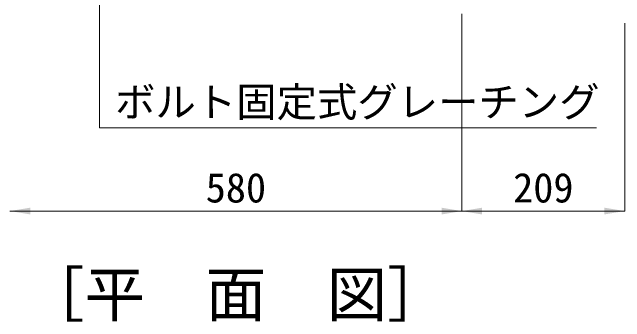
# Model space of a CAD drawing. Units: millimetres at full size. Extents: x 63886 to 97934, y 3628 to 26930.
# Drawn here: x 79208 to 79994, y 8531 to 8928 of the extents above; entities that cross this region are included whole.
import ezdxf
from ezdxf.enums import TextEntityAlignment as Align

# ---------------------------------------------------------------- set-up
doc = ezdxf.new("R2010")
doc.units = ezdxf.units.MM
doc.header["$LTSCALE"] = 30
doc.layers.add('寸法線', color=7, linetype='Continuous', lineweight=9)
doc.layers.add('引出線', color=4, linetype='Continuous', lineweight=9)
doc.layers.add('文字', color=7, linetype='Continuous')
doc.styles.add('ＭＳ ゴシック', font='')
doc.styles.get('ＭＳ ゴシック').set_extended_font_data('MS Gothic')

# ---------------------------------------------------------------- blocks, each defined once
blk = doc.blocks.new('filled_arrow')
at = {"color": 0, "linetype": 'Continuous', "lineweight": -2}
blk.add_solid([(7.5, 1.25), (0, 0), (7.5, -1.25)], dxfattribs=at)

msp = doc.modelspace()

# ---------------------------------------------------------------- linework, layer by layer
at = {"layer": '寸法線'}
for p, q in [((79784.52, 8926.37), (79784.52, 8673.2)), ((79784.52, 8926.37), (79784.52, 8673.2)), ((79993.52, 8914.29), (79993.52, 8673.2)), ((79204.52, 8673.2), (79784.52, 8673.2)), ((79784.52, 8673.2), (79993.52, 8673.2))]:
    msp.add_line(p, q, dxfattribs=at)
at = {"layer": '引出線'}
msp.add_lwpolyline([(79319.52, 8987.87), (79319.52, 8780.13), (79957.39, 8780.13)], dxfattribs=at)

# ---------------------------------------------------------------- block references
at = {"layer": '寸法線', "xscale": 3.47, "yscale": 3.47}
for p in [(79204.52, 8673.2), (79784.52, 8673.2)]:
    msp.add_blockref('filled_arrow', p, dxfattribs=at)
at = {"layer": '寸法線', "xscale": 3.47, "yscale": 3.47, "rotation": 180}
for p in [(79784.52, 8673.2), (79993.52, 8673.2)]:
    msp.add_blockref('filled_arrow', p, dxfattribs=at)

# ---------------------------------------------------------------- texts
at = {"layer": '寸法線', "style": 'ＭＳ ゴシック'}
for s, p in [('580', (79494.52, 8703.2)), ('209', (79889.02, 8703.2))]:
    msp.add_text(s, height=37.98, dxfattribs=at).set_placement(p, align=Align.MIDDLE_CENTER)
at = {"layer": '引出線', "style": 'ＭＳ ゴシック'}
msp.add_text('ボルト固定式グレーチング', height=37.98, dxfattribs=at).set_placement((79339.52, 8832.19), align=Align.TOP_LEFT)
at = {"layer": '文字', "style": 'ＭＳ ゴシック'}
msp.add_text('［平\u3000面\u3000図］', height=56.96, dxfattribs=at).set_placement((79494.52, 8520.74), align=Align.BOTTOM_CENTER)

doc.saveas('drawing.dxf')
